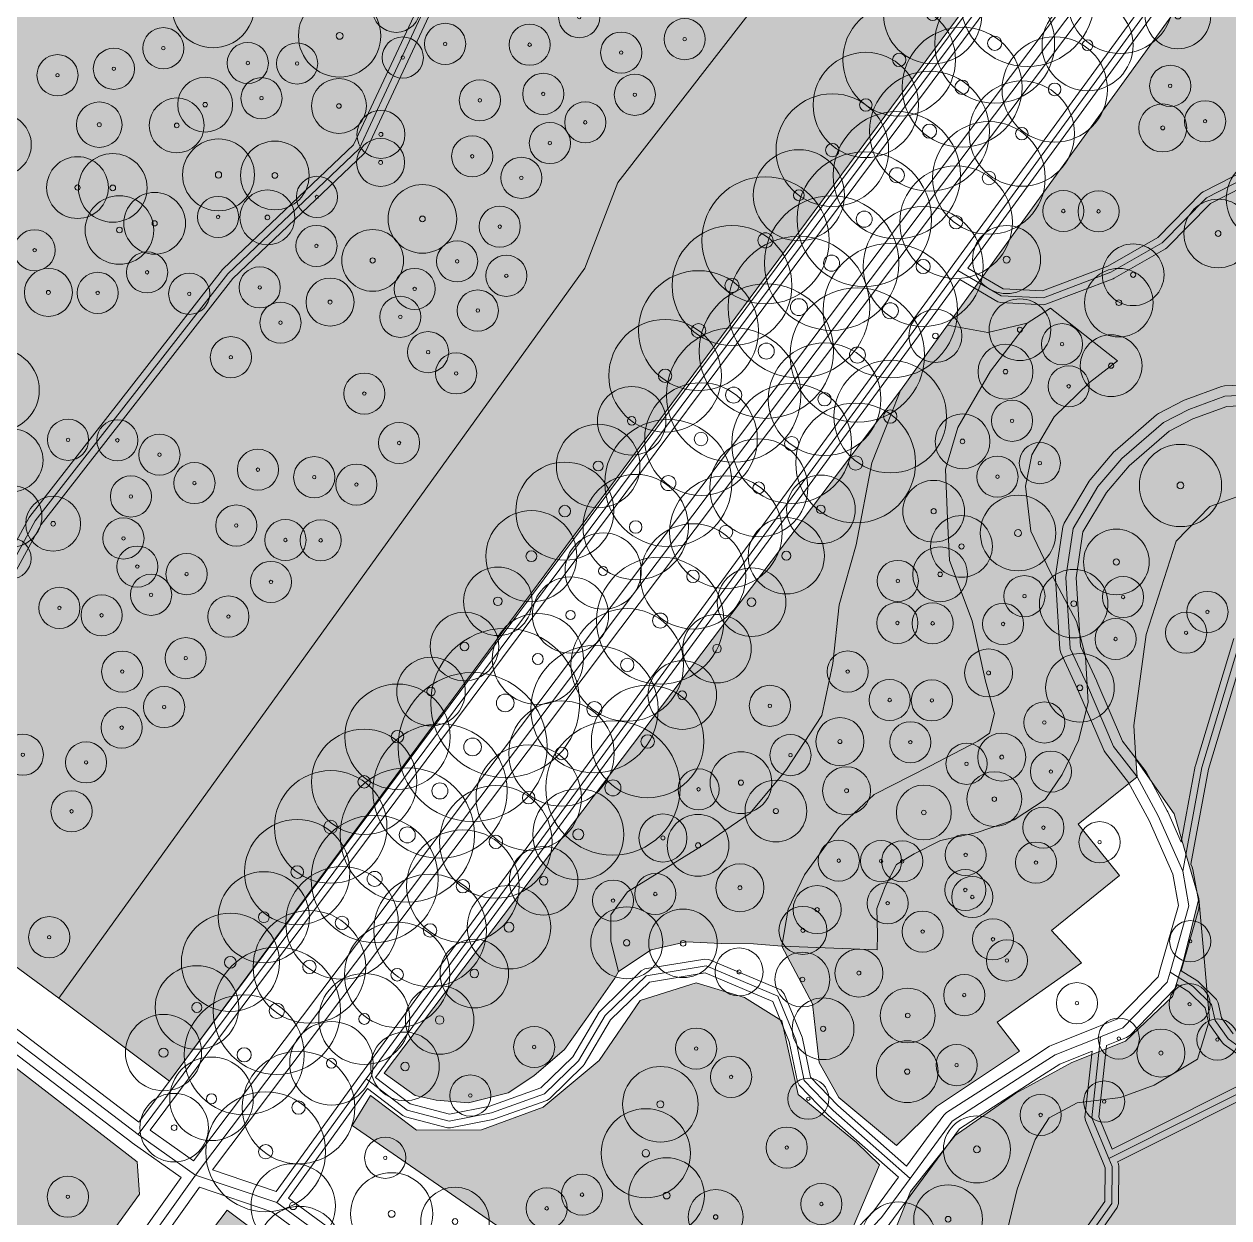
# Model space of a CAD drawing. Header units: metres. Extents: x -6 to 971, y -3 to 1031.
# Drawn here: x 130.7 to 306.4, y 465.8 to 639.9 of the extents above; entities that cross this region are included whole.
import ezdxf

# ---------------------------------------------------------------- set-up
doc = ezdxf.new("R2010")
doc.units = ezdxf.units.M
doc.header["$MEASUREMENT"] = 0
for name, color, linetype, lineweight, true_color in [('TPX_ROADS_AXES', 7, 'CONTINUOUS', 0, 0x323232), ('TPX_ROADS_CONTOURS', 7, 'CONTINUOUS', 0, 0x646464), ('TPX_VEGETATION_GREEN_SPACES', 7, 'CONTINUOUS', 0, 0x58ba48), ('TPX_VEGETATION_GREEN_SPACES_HATCH', 7, 'CONTINUOUS', 0, 0x58ba48), ('TPX_VEGETATION_TREES_INDIVIDUAL', 7, 'CONTINUOUS', 0, 0x136734)]:
    doc.layers.add(name, color=color, linetype=linetype, lineweight=lineweight, true_color=true_color)

# ---------------------------------------------------------------- blocks, each defined once
blk = doc.blocks.new('TREETR012_CR098')
at = {"layer": 'TPX_VEGETATION_TREES_INDIVIDUAL'}
for radius in [9.8, 1.17]:
    blk.add_circle((0, 0, 0.04), radius, dxfattribs=at)
blk = doc.blocks.new('TREETR004_CR045')
at = {"layer": 'TPX_VEGETATION_TREES_INDIVIDUAL'}
for radius in [4.5, 0.375]:
    blk.add_circle((0, 0, 0.04), radius, dxfattribs=at)
blk = doc.blocks.new('TREETR012_CR103')
at = {"layer": 'TPX_VEGETATION_TREES_INDIVIDUAL'}
for radius in [10.33, 1.23]:
    blk.add_circle((0, 0, 0.04), radius, dxfattribs=at)
blk = doc.blocks.new('TREETR004_CR050')
at = {"layer": 'TPX_VEGETATION_TREES_INDIVIDUAL'}
for radius in [5, 0.417]:
    blk.add_circle((0, 0, 0.04), radius, dxfattribs=at)
blk = doc.blocks.new('TREETR003_CR040')
at = {"layer": 'TPX_VEGETATION_TREES_INDIVIDUAL'}
for radius in [4, 0.333]:
    blk.add_circle((0, 0, 0.04), radius, dxfattribs=at)
blk = doc.blocks.new('TREETR005_CR050')
at = {"layer": 'TPX_VEGETATION_TREES_INDIVIDUAL'}
for radius in [4.97, 0.5]:
    blk.add_circle((0, 0, 0.04), radius, dxfattribs=at)
blk = doc.blocks.new('TREETR003_CR035')
at = {"layer": 'TPX_VEGETATION_TREES_INDIVIDUAL'}
for radius in [3.5, 0.292]:
    blk.add_circle((0, 0, 0.04), radius, dxfattribs=at)
blk = doc.blocks.new('TREETR005_CR052')
at = {"layer": 'TPX_VEGETATION_TREES_INDIVIDUAL'}
for radius in [5.24, 0.458]:
    blk.add_circle((0, 0, 0.04), radius, dxfattribs=at)
blk = doc.blocks.new('TREETR006_CR050')
at = {"layer": 'TPX_VEGETATION_TREES_INDIVIDUAL'}
for radius in [5, 0.625]:
    blk.add_circle((0, 0, 0.04), radius, dxfattribs=at)
blk = doc.blocks.new('TREETR008_CR066')
at = {"layer": 'TPX_VEGETATION_TREES_INDIVIDUAL'}
for radius in [6.64, 0.792]:
    blk.add_circle((0, 0, 0.04), radius, dxfattribs=at)
blk = doc.blocks.new('TREETR005_CR065')
at = {"layer": 'TPX_VEGETATION_TREES_INDIVIDUAL'}
for radius in [6.5, 0.542]:
    blk.add_circle((0, 0, 0.04), radius, dxfattribs=at)
blk = doc.blocks.new('TREETR004_CR039')
at = {"layer": 'TPX_VEGETATION_TREES_INDIVIDUAL'}
for radius in [3.87, 0.417]:
    blk.add_circle((0, 0, 0.04), radius, dxfattribs=at)
blk = doc.blocks.new('TREETR010_CR082')
at = {"layer": 'TPX_VEGETATION_TREES_INDIVIDUAL'}
for radius in [8.21, 0.978]:
    blk.add_circle((0, 0, 0.04), radius, dxfattribs=at)
blk = doc.blocks.new('TREETR005_CR060')
at = {"layer": 'TPX_VEGETATION_TREES_INDIVIDUAL'}
for radius in [6, 0.5]:
    blk.add_circle((0, 0, 0.04), radius, dxfattribs=at)
blk = doc.blocks.new('TREETR003_CR030')
at = {"layer": 'TPX_VEGETATION_TREES_INDIVIDUAL'}
for radius in [3, 0.25]:
    blk.add_circle((0, 0, 0.04), radius, dxfattribs=at)
blk = doc.blocks.new('TREETR009_CR077')
at = {"layer": 'TPX_VEGETATION_TREES_INDIVIDUAL'}
for radius in [7.68, 0.914]:
    blk.add_circle((0, 0, 0.04), radius, dxfattribs=at)
blk = doc.blocks.new('TREETR005_CR055')
at = {"layer": 'TPX_VEGETATION_TREES_INDIVIDUAL'}
for radius in [5.51, 0.5]:
    blk.add_circle((0, 0, 0.04), radius, dxfattribs=at)
blk = doc.blocks.new('TREETR013_CR109')
at = {"layer": 'TPX_VEGETATION_TREES_INDIVIDUAL'}
for radius in [10.86, 1.29]:
    blk.add_circle((0, 0, 0.04), radius, dxfattribs=at)
blk = doc.blocks.new('TREETR009_CR072')
at = {"layer": 'TPX_VEGETATION_TREES_INDIVIDUAL'}
for radius in [7.15, 0.851]:
    blk.add_circle((0, 0, 0.04), radius, dxfattribs=at)
blk = doc.blocks.new('TREETR003_CR033')
at = {"layer": 'TPX_VEGETATION_TREES_INDIVIDUAL'}
for radius in [3.32, 0.292]:
    blk.add_circle((0, 0, 0.04), radius, dxfattribs=at)
blk = doc.blocks.new('TREETR004_CR046')
at = {"layer": 'TPX_VEGETATION_TREES_INDIVIDUAL'}
for radius in [4.59, 0.417]:
    blk.add_circle((0, 0, 0.04), radius, dxfattribs=at)
blk = doc.blocks.new('TREETR011_CR093')
at = {"layer": 'TPX_VEGETATION_TREES_INDIVIDUAL'}
for radius in [9.27, 1.1]:
    blk.add_circle((0, 0, 0.04), radius, dxfattribs=at)
blk = doc.blocks.new('TREETR005_CR062')
at = {"layer": 'TPX_VEGETATION_TREES_INDIVIDUAL'}
for radius in [6.15, 0.542]:
    blk.add_circle((0, 0, 0.04), radius, dxfattribs=at)
blk = doc.blocks.new('TREETR005_CR048')
at = {"layer": 'TPX_VEGETATION_TREES_INDIVIDUAL'}
for radius in [4.79, 0.458]:
    blk.add_circle((0, 0, 0.04), radius, dxfattribs=at)
blk = doc.blocks.new('TREETR006_CR061')
at = {"layer": 'TPX_VEGETATION_TREES_INDIVIDUAL'}
for radius in [6.07, 0.625]:
    blk.add_circle((0, 0, 0.04), radius, dxfattribs=at)
blk = doc.blocks.new('TREETR007_CR056')
at = {"layer": 'TPX_VEGETATION_TREES_INDIVIDUAL'}
for radius in [5.56, 0.662]:
    blk.add_circle((0, 0, 0.04), radius, dxfattribs=at)
blk = doc.blocks.new('TREETR010_CR087')
at = {"layer": 'TPX_VEGETATION_TREES_INDIVIDUAL'}
for radius in [8.74, 1.04]:
    blk.add_circle((0, 0, 0.04), radius, dxfattribs=at)
blk = doc.blocks.new('TREETR007_CR061')
at = {"layer": 'TPX_VEGETATION_TREES_INDIVIDUAL'}
for radius in [6.09, 0.725]:
    blk.add_circle((0, 0, 0.04), radius, dxfattribs=at)
blk = doc.blocks.new('TREETR005_CR061')
at = {"layer": 'TPX_VEGETATION_TREES_INDIVIDUAL'}
for radius in [6.05, 0.542]:
    blk.add_circle((0, 0, 0.04), radius, dxfattribs=at)
blk = doc.blocks.new('TREETR005_CR049')
at = {"layer": 'TPX_VEGETATION_TREES_INDIVIDUAL'}
for radius in [4.89, 0.5]:
    blk.add_circle((0, 0, 0.04), radius, dxfattribs=at)

msp = doc.modelspace()

# ---------------------------------------------------------------- hatches: boundary and pattern name
at = {"layer": 'TPX_VEGETATION_GREEN_SPACES_HATCH'}
for points in [[(0, 731.89), (0, 597.61), (135.81, 497.83), (212.51, 604.26), (217.35, 616.75), (245.77, 653.41), (261.85, 705.83), (167.84, 776.75), (99.79, 828.12), (77.41, 823.28), (56.33, 821.93), (57.44, 814.46), (62.34, 804.27), (66.81, 793.86), (67.82, 766.17), (65.65, 754.7), (52.18, 743.08), (26.74, 740.25), (0, 731.89)], [(255.17, 504.9), (241.25, 505.42), (245.72, 497.03), (246.67, 488.46), (249.57, 483.33), (257.98, 476.35), (263.81, 482.04), (275.9, 490.12), (272.66, 494.32), (284.94, 502.97), (280.58, 507.72), (290.48, 515.72), (284.45, 523.2), (293.05, 530.12), (292.89, 532.69), (292.59, 537.59), (294.38, 550.86), (298.75, 564.49), (303.68, 569.55), (318.36, 574.78), (331.14, 578.94), (340.59, 582.47), (356.43, 585.35), (363.44, 585.44), (363.44, 597.9), (364.24, 600.13), (367.23, 608.41), (370.12, 618.36), (370.97, 624.31), (371.07, 625.05), (366.28, 625.43), (359.24, 626.51), (354.57, 628.45), (349.79, 639.25), (343.78, 655.27), (343.4, 660.2), (345.03, 665.35), (363.61, 693.54), (384.16, 718.81), (371.66, 728.77), (417.01, 730.39), (402.56, 739.85), (402.13, 743.89), (426.26, 774.64), (407.13, 788.72), (313.81, 662.84), (265.41, 595.98), (271.31, 594.9), (277.03, 596.27), (280.44, 598.44), (290.18, 590.75), (286.09, 587.59), (280.95, 582.58), (277.68, 577.05), (276.8, 572.51), (277.58, 565.93), (280.4, 560), (284.24, 552.77), (285.53, 547.65), (285.91, 540.97), (284.51, 535.42), (282.12, 530.43), (279.63, 526.79), (275.13, 523.83), (269.75, 521.99), (264.38, 520.81), (260.56, 518.86), (257.97, 517.32), (256.38, 514.22), (255.11, 510.89), (255.19, 507.11), (255.17, 504.9)], [(212.51, 604.26), (135.81, 497.83), (151.97, 485.71), (296.5, 680.78), (261.85, 705.83), (245.77, 653.41), (217.35, 616.75), (212.51, 604.26)], [(242.16, 510.81), (241.25, 505.42), (255.17, 504.9), (255.19, 507.11), (255.11, 510.89), (256.38, 514.22), (257.97, 517.32), (260.56, 518.86), (264.38, 520.81), (269.75, 521.99), (275.13, 523.83), (279.63, 526.79), (282.12, 530.43), (284.51, 535.42), (285.91, 540.97), (285.53, 547.65), (284.24, 552.77), (280.4, 560), (277.58, 565.93), (276.8, 572.51), (277.68, 577.05), (280.95, 582.58), (286.09, 587.59), (290.18, 590.75), (280.44, 598.44), (277.03, 596.27), (271.7, 589.24), (266.89, 581.03), (265.13, 574.99), (265.4, 567.73), (265.68, 561.66), (268.98, 552.86), (270.94, 544.07), (272.24, 539.35), (271.53, 536.48), (269.83, 535.33), (262.85, 531.68), (254.69, 527.55), (249.56, 522.71), (244.57, 515.84), (242.16, 510.81)], [(216.33, 510), (216.29, 506.13), (217.44, 501.73), (222.21, 504.89), (227.3, 506.03), (232.38, 505.8), (237.12, 505.76), (241.25, 505.42), (242.16, 510.81), (244.57, 515.84), (249.56, 522.71), (254.69, 527.55), (262.85, 531.68), (269.83, 535.33), (271.53, 536.48), (272.24, 539.35), (270.94, 544.07), (268.98, 552.86), (265.68, 561.66), (265.4, 567.73), (265.13, 574.99), (266.89, 581.03), (271.7, 589.24), (277.03, 596.27), (271.31, 594.9), (265.41, 595.98), (258.56, 586.46), (257.06, 582.64), (254.39, 575.89), (252.08, 563.94), (249.63, 555.19), (248.69, 546.61), (247.1, 539.05), (241.94, 531.17), (236.62, 524.81), (230.32, 520.49), (218.73, 513.35), (216.33, 510)], [(258.56, 586.46), (183.24, 486.89), (187.78, 483.64), (190.83, 482.95), (195.56, 482.56), (201.34, 484.02), (205.09, 486.51), (209.54, 490.35), (213.49, 495.87), (216.91, 500.73), (217.44, 501.73), (216.29, 506.13), (216.33, 510), (218.73, 513.35), (230.32, 520.49), (236.62, 524.81), (241.94, 531.17), (247.1, 539.05), (248.69, 546.61), (249.63, 555.19), (252.08, 563.94), (254.39, 575.89), (257.06, 582.64), (258.56, 586.46)], [(275.64, 441.5), (273.55, 435.62), (274.69, 429.72), (278.56, 427.15), (284.97, 424.73), (296.14, 423.78), (304.02, 421.97), (308.64, 420.92), (305.77, 426.11), (301.72, 430.66), (300.01, 438.12), (300.09, 444.29), (304.04, 453.62), (311.59, 464.03), (315.07, 468.69), (320.64, 474.93), (324.48, 479.69), (327.23, 483.7), (327.91, 487.65), (326.77, 494.05), (324.83, 498.01), (323.32, 501.81), (320.7, 508.89), (317.83, 516.23), (313.81, 521.18), (310.65, 525.43), (310.9, 533.6), (312.68, 538.84), (316.18, 542.67), (316.41, 547.84), (322.53, 555.36), (332.05, 565.42), (344.17, 574.61), (356.14, 579.57), (356.43, 585.35), (340.59, 582.47), (331.14, 578.94), (318.36, 574.78), (303.68, 569.55), (298.75, 564.49), (294.38, 550.86), (292.59, 537.59), (292.89, 532.69), (298.46, 524.72), (302.07, 512.38), (302.68, 505.31), (303.6, 494.67), (301.85, 488.95), (295.54, 485.15), (290.61, 483.33), (284.33, 482.55), (280.25, 480.4), (278.18, 477.22), (275.58, 470), (274.16, 464.1), (276.5, 460.21), (281.57, 458.47), (286.27, 454.38), (286.07, 450.84), (285.16, 445.29), (281.25, 443.31), (275.64, 441.5)], [(254.44, 455.7), (253.15, 444.92), (255.79, 438.32), (260.03, 439.12), (268.21, 426.57), (261.41, 423.77), (268.79, 415.95), (278.86, 405.57), (290.29, 396.86), (302.28, 392.7), (317.67, 389.52), (320.59, 393.54), (321.63, 396.56), (322.51, 400.43), (323.22, 403.46), (314.3, 409.44), (305.41, 419.3), (304.02, 421.97), (296.14, 423.78), (284.97, 424.73), (278.56, 427.15), (274.69, 429.72), (273.55, 435.62), (275.64, 441.5), (281.25, 443.31), (285.16, 445.29), (286.07, 450.84), (286.27, 454.38), (281.57, 458.47), (276.5, 460.21), (274.16, 464.1), (275.58, 470), (278.18, 477.22), (280.25, 480.4), (284.33, 482.55), (290.61, 483.33), (295.54, 485.15), (301.85, 488.95), (303.6, 494.67), (302.68, 505.31), (302.07, 512.38), (299.78, 503.14), (298.21, 498.1), (291.37, 491.58), (283.55, 488.46), (275.37, 483.99), (266.5, 477.83), (259.99, 469.64), (254.44, 455.7)], [(83.39, 469.72), (64.99, 445.25), (106.97, 413.25), (147.6, 469.28), (147.22, 473.99), (109.32, 503.29), (83.39, 469.72)], [(181.26, 483.65), (178.57, 479.25), (235.28, 440.1), (224.83, 428.06), (227.65, 421.63), (228.93, 414.71), (227.51, 407.74), (242.52, 411.67), (257.13, 404.16), (254.69, 400.68), (271.39, 386.22), (264.54, 372.46), (197.62, 283.07), (191.88, 287.32), (179.08, 262.9), (179.73, 260.03), (189.42, 258.6), (199.31, 258.8), (211.99, 258.97), (222.78, 260.48), (306.51, 272.74), (399.86, 286.66), (456.56, 294.35), (489.25, 303.6), (486.76, 308.84), (482.17, 310.42), (441.28, 348.38), (435, 354.22), (410.84, 386.79), (381.26, 363.16), (369.13, 359.02), (356, 358.7), (344.23, 361.16), (331.82, 374.64), (321.28, 383.1), (308.19, 386.9), (283.64, 395.35), (265.95, 410.92), (252.15, 432.62), (248.96, 438.39), (247.64, 455.12), (255.49, 473.54), (252.13, 476.79), (243.64, 483.78), (241.23, 494.51), (235.81, 497.94), (228.76, 500.06), (220.61, 497.5), (214.63, 488.75), (206.46, 481.93), (197.43, 478.65), (187.99, 478.58), (181.26, 483.65)], [(160.36, 466.91), (146.31, 448.4), (156.48, 440.76), (170.53, 459.27), (160.36, 466.91)]]:
    msp.add_hatch(color=256, dxfattribs=at).paths.add_polyline_path(points)

# ---------------------------------------------------------------- linework, layer by layer
at = {"layer": 'TPX_ROADS_AXES', "elevation": 0.03}
for points in [[(427.84, 989.27), (429.9, 974.81), (434.56, 941.96), (436.62, 927.45), (437.93, 918.3), (443.77, 908.51), (448.38, 871.67), (448.76, 862.34), (448.13, 852.67), (444.55, 844.51), (415.94, 804.9), (413.33, 801.5), (408.25, 794.84), (404.85, 790.39), (369.26, 743.13), (362.46, 733.95), (340.03, 703.7), (315.82, 671.04), (266.91, 603.96), (265.82, 602.46), (180.62, 486.07), (167.6, 468.05)], [(147.39, 477.96), (299.06, 681.31), (338.04, 732.19), (340.08, 734.98), (342.69, 738.45), (417.28, 837.8), (420.69, 843.18), (425.02, 852.6), (426.91, 859.9), (428.68, 868.28), (429, 881.02), (423.94, 908.39), (423.28, 913.6), (427.92, 920.3), (426.23, 932.98), (424.43, 946.57), (420.87, 973.43), (419.66, 982.45)], [(54.87, 338.31), (79.91, 368.97), (87.06, 378.8), (100.43, 396.8), (108.23, 407.69), (126.29, 431.96), (138.41, 448.06), (142.8, 453.89), (155.76, 472.04), (308.5, 674.8), (347.73, 728.98), (400.9, 800.31), (434.33, 845.14), (437.41, 852.74), (438.75, 858.86), (439.47, 863.96), (439.18, 871.35), (434.28, 909.65)], [(99.81, 514.21), (118.26, 541.52), (132.38, 567.46), (160.46, 603.47), (179.62, 621.67), (189.59, 643.04), (210.34, 664.81), (236.23, 686.55), (253.74, 715.66)], [(356.17, 609.03), (351.43, 613.3), (338.66, 620.32), (329.95, 622.45), (317.87, 622.05), (303.16, 614.53), (296.69, 607.95), (289.2, 603.67), (279.41, 599.94), (273.24, 600.26), (266.91, 603.96)], [(0, 589.46), (49.07, 552.76), (99.81, 514.21), (147.39, 477.96), (155.76, 472.04), (167.6, 468.05), (221.22, 428.66), (226.44, 420.48), (227.42, 412), (128.79, 280.4)], [(312.75, 585.94), (305.86, 585.6), (300.59, 583.69), (296.89, 581.76), (290.82, 576.51), (287.35, 572.46), (283.72, 566.33), (282.64, 559.19), (283.31, 548.8), (285.8, 543.41), (289.63, 534.52), (293.05, 530.12), (296.15, 524.41), (299.7, 516.35), (300.61, 511.28), (297.87, 501.65), (297.45, 500.18), (290.96, 493.5), (287.74, 492.22), (281.1, 489.55), (277.91, 487.51), (266.09, 479.91), (259.98, 471.55), (255.8, 465.85), (253.49, 463.45)], [(334.87, 586.12), (329.39, 580.11), (318.1, 567.41), (308.1, 549.97), (302.5, 531.49), (299.7, 516.35)], [(259.98, 471.55), (248.71, 481.46), (244.5, 485.83), (243.3, 491.76), (240.68, 498.11), (230.2, 502.55), (221.45, 501.11), (215.49, 495.29), (211.58, 488.68), (206.65, 483.87), (198.93, 481.14), (192.75, 479.91), (186.6, 481.51), (180.62, 486.07)], [(288.93, 474.44), (314.7, 487.37), (312.58, 489.36), (309.03, 489.98), (306.35, 491.9), (304.44, 494.56), (303.9, 496.93), (301.24, 499.56), (297.87, 501.65)], [(287.74, 492.22), (286.43, 480.39), (288.93, 474.44), (289.4, 473.29), (289.35, 467.89), (284.89, 461.53), (283.38, 456.11), (282.08, 451.44)]]:
    msp.add_lwpolyline(points, dxfattribs=at)
at = {"layer": 'TPX_ROADS_CONTOURS', "elevation": 0.03}
for points in [[(158.21, 472.8), (309.7, 673.9), (309.71, 673.92), (348.94, 728.1), (401.51, 798.61), (406.84, 794.64), (404.06, 790.99), (368.46, 743.73), (361.66, 734.55), (339.23, 704.29), (315.02, 671.63), (266.11, 604.55), (265.01, 603.05), (179.82, 486.66), (167.53, 469.66)], [(101.44, 514.85), (119.09, 540.96), (119.14, 541.04), (133.22, 566.91), (161.2, 602.79), (180.31, 620.94), (180.53, 621.25), (190.43, 642.47), (211.02, 664.08), (236.87, 685.78), (237.09, 686.03), (253.76, 713.76), (297.37, 680.71), (147.49, 479.77)], [(149.11, 478.59), (298.99, 679.54), (306.36, 674.46), (155.44, 474.11)], [(287.45, 480.54), (288.6, 490.95), (291.51, 492.11), (292.03, 492.46), (298.53, 499.13), (298.9, 499.77), (298.91, 499.83), (300.62, 498.77), (302.99, 496.42), (303.46, 494.34), (303.62, 493.98), (305.53, 491.32), (305.76, 491.09), (308.44, 489.17), (308.85, 489), (312.11, 488.43), (312.97, 487.62), (289.44, 475.81)], [(256.24, 464.15), (256.88, 464.81), (257.01, 464.97), (261.19, 470.67), (267.14, 478.8), (278.72, 486.25), (281.79, 488.21), (286.5, 490.1), (285.43, 480.5), (285.51, 480), (288, 474.05), (288.4, 473.09), (288.36, 468.21), (284.07, 462.1), (283.92, 461.8), (282.71, 457.43), (273.27, 460.93), (273.14, 460.97), (267, 462.3), (260.84, 463.64), (260.74, 463.65)], [(57, 338.54), (81.07, 368.02), (81.12, 368.09), (88.27, 377.91), (101.64, 395.91), (101.65, 395.93), (108.85, 405.97), (150.75, 374.02), (151.47, 373.82), (152.12, 374.17), (170.88, 396.75), (171.11, 397.49), (170.73, 398.17), (128.07, 431.83), (139.61, 447.15), (144, 452.99), (144.02, 453.02), (156.33, 470.27), (166.9, 466.7), (220.1, 427.62), (224.99, 419.96), (225.87, 412.42), (128.51, 282.53)]]:
    msp.add_lwpolyline(points, close=True, dxfattribs=at)
for points in [[(122.86, 671.8), (144.48, 705.24), (156.2, 717.61), (156.45, 718.06), (161.42, 737.82), (174.06, 773.25), (203.74, 751.1), (252.16, 714.97), (235.46, 687.2), (209.69, 665.58), (209.61, 665.5), (188.87, 643.73), (188.69, 643.47), (178.8, 622.26), (159.77, 604.19), (159.67, 604.08), (131.59, 568.07), (131.5, 567.93), (117.4, 542.04)], [(344.93, 655.1), (353.2, 632), (354.72, 628.05), (355, 627.34), (355.85, 619.88), (356.34, 614.04), (355.32, 611.14), (352.1, 614.04), (351.91, 614.17), (339.14, 621.2), (338.89, 621.3), (330.18, 623.42), (329.91, 623.45), (317.84, 623.05), (317.42, 622.94), (302.71, 615.43), (302.45, 615.24), (296.07, 608.75), (288.77, 604.58), (279.25, 600.95), (273.54, 601.24), (268.37, 604.27), (315.71, 669.19)], [(312.68, 587.43), (305.79, 587.1), (305.35, 587.01), (300.08, 585.1), (299.9, 585.02), (296.19, 583.09), (295.9, 582.9), (289.84, 577.65), (289.68, 577.49), (286.21, 573.43), (286.06, 573.22), (282.43, 567.09), (282.23, 566.55), (281.16, 559.41), (281.15, 559.09), (281.81, 548.7), (281.95, 548.17), (284.43, 542.8), (288.25, 533.92), (288.44, 533.59), (291.79, 529.29), (294.8, 523.75), (298.25, 515.91), (299.08, 511.35), (296.43, 502.06), (296.11, 500.95), (290.1, 494.78), (287.18, 493.61), (280.54, 490.94), (280.29, 490.82), (277.1, 488.77), (265.28, 481.17), (264.88, 480.79), (259.44, 473.36), (249.4, 482.18), (245.42, 486.32), (244.27, 491.96), (244.22, 492.15), (241.61, 498.49), (241.08, 499.03), (230.59, 503.47), (230.03, 503.54), (221.29, 502.09), (220.75, 501.82), (214.79, 496.01), (214.63, 495.8), (210.79, 489.3), (206.11, 484.74), (198.66, 482.11), (192.78, 480.94), (187.05, 482.43), (182.01, 486.27), (266.62, 601.87), (267.19, 602.64), (272.74, 599.39), (273.19, 599.26), (279.36, 598.94), (279.76, 599.01), (289.55, 602.74), (289.69, 602.8), (297.18, 607.08), (297.4, 607.25), (303.76, 613.72), (318.13, 621.06)], [(307.14, 550.26), (301.55, 531.78), (301.52, 531.67), (299.47, 520.6), (297.52, 525.02), (297.46, 525.13), (294.37, 530.83), (294.23, 531.04), (290.93, 535.29), (287.17, 544), (287.16, 544.04), (284.79, 549.17), (284.15, 559.12), (285.16, 565.82), (288.57, 571.58), (291.89, 575.45), (297.73, 580.51), (301.19, 582.31), (306.16, 584.11), (312.74, 584.43)], [(307.06, 492.62), (305.37, 494.98), (304.88, 497.15), (304.61, 497.64), (301.94, 500.27), (301.77, 500.41), (299.48, 501.83), (302.06, 510.87), (302.09, 511.55), (301.17, 516.62), (301.07, 516.96), (300.9, 517.35), (303.48, 531.25), (309.02, 549.57)], [(98.9, 513.02), (146.48, 476.77), (146.53, 476.74), (153.66, 471.69), (141.59, 454.78)], [(222.11, 429.87), (169.29, 468.67), (180.83, 484.65), (185.99, 480.72), (186.35, 480.54), (192.5, 478.94), (192.94, 478.93), (199.12, 480.16), (199.26, 480.2), (206.98, 482.93), (207.35, 483.15), (212.28, 487.96), (212.44, 488.17), (216.28, 494.67), (221.93, 500.17), (230.07, 501.52), (239.92, 497.35), (242.33, 491.47), (243.52, 485.63), (243.78, 485.14), (247.99, 480.77), (248.05, 480.71), (258.25, 471.74), (254.65, 466.82), (252.41, 464.49)], [(285.81, 461.09), (290.17, 467.32), (290.35, 467.88), (290.4, 473.28), (290.33, 473.67), (290.21, 473.96), (315.15, 486.47)]]:
    msp.add_lwpolyline(points, dxfattribs=at)
at = {"layer": 'TPX_VEGETATION_GREEN_SPACES', "elevation": 0}
for points in [[(0, 731.89), (0, 597.61), (135.81, 497.83), (212.51, 604.26), (217.35, 616.75), (245.77, 653.41), (261.85, 705.83), (167.84, 776.75), (99.79, 828.12), (77.41, 823.28), (56.33, 821.93), (57.44, 814.46), (62.34, 804.27), (66.81, 793.86), (67.82, 766.17), (65.65, 754.7), (52.18, 743.08), (26.74, 740.25)], [(212.51, 604.26), (135.81, 497.83), (151.97, 485.71), (296.5, 680.78), (261.85, 705.83), (245.77, 653.41), (217.35, 616.75)], [(242.16, 510.81), (241.25, 505.42), (255.17, 504.9), (255.19, 507.11), (255.11, 510.89), (256.38, 514.22), (257.97, 517.32), (260.56, 518.86), (264.38, 520.81), (269.75, 521.99), (275.13, 523.83), (279.63, 526.79), (282.12, 530.43), (284.51, 535.42), (285.91, 540.97), (285.53, 547.65), (284.24, 552.77), (280.4, 560), (277.58, 565.93), (276.8, 572.51), (277.68, 577.05), (280.95, 582.58), (286.09, 587.59), (290.18, 590.75), (280.44, 598.44), (277.03, 596.27), (271.7, 589.24), (266.89, 581.03), (265.13, 574.99), (265.4, 567.73), (265.68, 561.66), (268.98, 552.86), (270.94, 544.07), (272.24, 539.35), (271.53, 536.48), (269.83, 535.33), (262.85, 531.68), (254.69, 527.55), (249.56, 522.71), (244.57, 515.84)], [(216.33, 510), (216.29, 506.13), (217.44, 501.73), (222.21, 504.89), (227.3, 506.03), (232.38, 505.8), (237.12, 505.76), (241.25, 505.42), (242.16, 510.81), (244.57, 515.84), (249.56, 522.71), (254.69, 527.55), (262.85, 531.68), (269.83, 535.33), (271.53, 536.48), (272.24, 539.35), (270.94, 544.07), (268.98, 552.86), (265.68, 561.66), (265.4, 567.73), (265.13, 574.99), (266.89, 581.03), (271.7, 589.24), (277.03, 596.27), (271.31, 594.9), (265.41, 595.98), (258.56, 586.46), (257.06, 582.64), (254.39, 575.89), (252.08, 563.94), (249.63, 555.19), (248.69, 546.61), (247.1, 539.05), (241.94, 531.17), (236.62, 524.81), (230.32, 520.49), (218.73, 513.35)], [(258.56, 586.46), (183.24, 486.89), (187.78, 483.64), (190.83, 482.95), (195.56, 482.56), (201.34, 484.02), (205.09, 486.51), (209.54, 490.35), (213.49, 495.87), (216.91, 500.73), (217.44, 501.73), (216.29, 506.13), (216.33, 510), (218.73, 513.35), (230.32, 520.49), (236.62, 524.81), (241.94, 531.17), (247.1, 539.05), (248.69, 546.61), (249.63, 555.19), (252.08, 563.94), (254.39, 575.89), (257.06, 582.64)], [(83.39, 469.72), (64.99, 445.25), (106.97, 413.25), (147.6, 469.28), (147.22, 473.99), (109.32, 503.29)], [(160.36, 466.91), (146.31, 448.4), (156.48, 440.76), (170.53, 459.27)]]:
    msp.add_lwpolyline(points, close=True, dxfattribs=at)
for points in [[(313.81, 662.84), (265.41, 595.98), (271.31, 594.9), (277.03, 596.27), (280.44, 598.44), (290.18, 590.75), (286.09, 587.59), (280.95, 582.58), (277.68, 577.05), (276.8, 572.51), (277.58, 565.93), (280.4, 560), (284.24, 552.77), (285.53, 547.65), (285.91, 540.97), (284.51, 535.42), (282.12, 530.43), (279.63, 526.79), (275.13, 523.83), (269.75, 521.99), (264.38, 520.81), (260.56, 518.86), (257.97, 517.32), (256.38, 514.22), (255.11, 510.89), (255.19, 507.11), (255.17, 504.9), (241.25, 505.42), (245.72, 497.03), (246.67, 488.46), (249.57, 483.33), (257.98, 476.35), (263.81, 482.04), (275.9, 490.12), (272.66, 494.32), (284.94, 502.97), (280.58, 507.72), (290.48, 515.72), (284.45, 523.2), (293.05, 530.12), (292.89, 532.69), (292.59, 537.59), (294.38, 550.86), (298.75, 564.49), (303.68, 569.55), (318.36, 574.78)], [(318.36, 574.78), (303.68, 569.55), (298.75, 564.49), (294.38, 550.86), (292.59, 537.59), (292.89, 532.69), (298.46, 524.72), (302.07, 512.38), (302.68, 505.31), (303.6, 494.67), (301.85, 488.95), (295.54, 485.15), (290.61, 483.33), (284.33, 482.55), (280.25, 480.4), (278.18, 477.22), (275.58, 470), (274.16, 464.1)], [(274.16, 464.1), (275.58, 470), (278.18, 477.22), (280.25, 480.4), (284.33, 482.55), (290.61, 483.33), (295.54, 485.15), (301.85, 488.95), (303.6, 494.67), (302.68, 505.31), (302.07, 512.38), (299.78, 503.14), (298.21, 498.1), (291.37, 491.58), (283.55, 488.46), (275.37, 483.99), (266.5, 477.83), (259.99, 469.64), (254.44, 455.7)], [(247.64, 455.12), (255.49, 473.54), (252.13, 476.79), (243.64, 483.78), (241.23, 494.51), (235.81, 497.94), (228.76, 500.06), (220.61, 497.5), (214.63, 488.75), (206.46, 481.93), (197.43, 478.65), (187.99, 478.58), (181.26, 483.65), (178.57, 479.25), (235.28, 440.1)]]:
    msp.add_lwpolyline(points, dxfattribs=at)

# ---------------------------------------------------------------- block references
at = {"layer": 'TPX_VEGETATION_TREES_INDIVIDUAL'}
for name, p in [('TREETR012_CR098', (277.05, 643.49, 0.04)), ('TREETR009_CR077', (290.62, 643.25, 0.04)), ('TREETR005_CR060', (158.31, 642.41, 0.04)), ('TREETR009_CR072', (263.24, 641.23, 0.04)), ('TREETR003_CR035', (185.01, 642.16, 0.04)), ('TREETR010_CR087', (272.29, 637.07, 0.04)), ('TREETR005_CR048', (299.01, 641.07, 0.04)), ('TREETR005_CR060', (176.76, 638.15, 0.04)), ('TREETR003_CR030', (211.7, 640.88, 0.04)), ('TREETR008_CR066', (285.83, 636.79, 0.04)), ('TREETR010_CR082', (258.36, 634.65, 0.04)), ('TREETR003_CR030', (192.15, 636.98, 0.04)), ('TREETR003_CR030', (204.47, 636.86, 0.04)), ('TREETR003_CR030', (227.08, 637.67, 0.04)), ('TREETR003_CR030', (151.06, 636.35, 0.04)), ('TREETR003_CR030', (185.97, 634.99, 0.04)), ('TREETR003_CR030', (217.82, 635.71, 0.04)), ('TREETR010_CR087', (267.53, 630.66, 0.04)), ('TREETR009_CR077', (281.04, 630.34, 0.04)), ('TREETR003_CR030', (143.84, 633.35, 0.04)), ('TREETR003_CR030', (163.37, 634.19, 0.04)), ('TREETR003_CR030', (170.56, 634.12, 0.04)), ('TREETR003_CR030', (135.62, 632.41, 0.04)), ('TREETR009_CR077', (253.49, 628.07, 0.04)), ('TREETR003_CR030', (206.46, 629.69, 0.04)), ('TREETR003_CR030', (219.81, 629.56, 0.04)), ('TREETR010_CR087', (262.78, 624.25, 0.04)), ('TREETR003_CR030', (297.88, 630.86, 0.04)), ('TREETR003_CR040', (157.15, 628.12, 0.04)), ('TREETR003_CR030', (165.37, 629.06, 0.04)), ('TREETR003_CR040', (176.66, 627.93, 0.04)), ('TREETR003_CR030', (197.21, 628.75, 0.04)), ('TREETR009_CR077', (276.24, 623.89, 0.04)), ('TREETR003_CR040', (153.01, 625.09, 0.04)), ('TREETR010_CR082', (248.61, 621.49, 0.04)), ('TREETR003_CR033', (141.71, 625.2, 0.04)), ('TREETR003_CR035', (182.78, 623.78, 0.04)), ('TREETR003_CR030', (212.58, 625.54, 0.04)), ('TREETR003_CR035', (296.8, 624.73, 0.04)), ('TREETR003_CR030', (302.97, 625.7, 0.04)), ('TREETR004_CR045', (127.3, 622.27, 0.04)), ('TREETR003_CR030', (207.42, 622.52, 0.04)), ('TREETR011_CR093', (258.02, 617.83, 0.04)), ('TREETR010_CR082', (271.45, 617.43, 0.04)), ('TREETR005_CR052', (159.1, 617.88, 0.04)), ('TREETR004_CR050', (167.32, 617.8, 0.04)), ('TREETR003_CR035', (182.74, 619.69, 0.04)), ('TREETR003_CR030', (196.1, 620.59, 0.04)), ('TREETR004_CR045', (138.54, 616.03, 0.04)), ('TREETR004_CR050', (143.68, 615.98, 0.04)), ('TREETR003_CR030', (203.26, 617.45, 0.04)), ('TREETR008_CR066', (243.73, 614.91, 0.04)), ('TREETR012_CR098', (253.26, 611.42, 0.04)), ('TREETR005_CR061', (312.1, 614.37, 0.04)), ('TREETR010_CR082', (266.65, 610.98, 0.04)), ('TREETR003_CR030', (173.45, 614.67, 0.04)), ('TREETR011_CR093', (238.86, 608.33, 0.04)), ('TREETR004_CR045', (149.79, 610.81, 0.04)), ('TREETR003_CR040', (166.23, 611.68, 0.04)), ('TREETR004_CR050', (188.83, 611.46, 0.04)), ('TREETR003_CR030', (282.3, 612.61, 0.04)), ('TREETR003_CR030', (287.44, 612.56, 0.04)), ('TREETR004_CR050', (144.65, 609.84, 0.04)), ('TREETR003_CR030', (159.04, 611.75, 0.04)), ('TREETR003_CR030', (200.11, 610.33, 0.04)), ('TREETR012_CR098', (248.5, 605.01, 0.04)), ('TREETR010_CR087', (261.86, 604.52, 0.04)), ('TREETR004_CR050', (304.87, 609.33, 0.04)), ('TREETR003_CR030', (132.29, 606.89, 0.04)), ('TREETR003_CR030', (173.38, 607.52, 0.04)), ('TREETR004_CR045', (181.58, 605.4, 0.04)), ('TREETR010_CR087', (233.98, 601.75, 0.04)), ('TREETR005_CR050', (274.02, 605.53, 0.04)), ('TREETR003_CR030', (193.9, 605.28, 0.04)), ('TREETR012_CR103', (243.74, 598.6, 0.04)), ('TREETR003_CR030', (148.69, 603.67, 0.04)), ('TREETR003_CR030', (201.07, 603.17, 0.04)), ('TREETR012_CR098', (257.07, 598.07, 0.04)), ('TREETR004_CR045', (292.48, 603.31, 0.04)), ('TREETR003_CR030', (165.11, 601.47, 0.04)), ('TREETR003_CR035', (134.29, 600.74, 0.04)), ('TREETR003_CR030', (141.48, 600.67, 0.04)), ('TREETR003_CR030', (154.83, 600.54, 0.04)), ('TREETR003_CR035', (175.36, 599.33, 0.04)), ('TREETR003_CR030', (187.7, 601.25, 0.04)), ('TREETR010_CR087', (229.1, 595.17, 0.04)), ('TREETR004_CR050', (290.39, 599.25, 0.04)), ('TREETR003_CR030', (196.91, 598.1, 0.04)), ('TREETR012_CR098', (238.98, 592.18, 0.04)), ('TREETR012_CR098', (252.27, 591.61, 0.04)), ('TREETR003_CR030', (168.14, 596.33, 0.04)), ('TREETR003_CR030', (185.61, 597.18, 0.04)), ('TREETR004_CR045', (275.97, 595.3, 0.04)), ('TREETR004_CR039', (263.64, 594.39, 0.04)), ('TREETR010_CR082', (224.23, 588.59, 0.04)), ('TREETR003_CR030', (282.11, 593.19, 0.04)), ('TREETR003_CR030', (160.9, 591.29, 0.04)), ('TREETR003_CR030', (189.67, 592.03, 0.04)), ('TREETR012_CR098', (234.22, 585.77, 0.04)), ('TREETR004_CR045', (289.27, 590.06, 0.04)), ('TREETR005_CR060', (126.96, 586.5, 0.04)), ('TREETR010_CR082', (247.48, 585.16, 0.04)), ('TREETR003_CR040', (273.86, 589.18, 0.04)), ('TREETR003_CR030', (193.75, 588.93, 0.04)), ('TREETR010_CR082', (257.06, 582.64, 0.04)), ('TREETR003_CR030', (180.36, 585.99, 0.04)), ('TREETR003_CR030', (283.08, 587.05, 0.04)), ('TREETR006_CR050', (219.35, 582.01, 0.04)), ('TREETR010_CR082', (229.46, 579.36, 0.04)), ('TREETR010_CR087', (242.68, 578.7, 0.04)), ('TREETR010_CR087', (252.01, 575.87, 0.04)), ('TREETR003_CR030', (274.82, 582.02, 0.04)), ('TREETR003_CR030', (137.16, 579.25, 0.04)), ('TREETR003_CR030', (144.35, 579.18, 0.04)), ('TREETR003_CR030', (185.43, 578.79, 0.04)), ('TREETR011_CR093', (224.7, 572.94, 0.04)), ('TREETR003_CR040', (267.6, 579.02, 0.04)), ('TREETR004_CR046', (128.92, 576.26, 0.04)), ('TREETR003_CR030', (150.49, 577.08, 0.04)), ('TREETR007_CR061', (214.47, 575.43, 0.04)), ('TREETR009_CR072', (237.89, 572.25, 0.04)), ('TREETR003_CR030', (278.87, 575.85, 0.04)), ('TREETR005_CR060', (299.38, 572.59, 0.04)), ('TREETR003_CR030', (164.85, 574.9, 0.04)), ('TREETR003_CR030', (173.06, 573.8, 0.04)), ('TREETR003_CR030', (272.69, 573.87, 0.04)), ('TREETR003_CR030', (155.59, 572.94, 0.04)), ('TREETR003_CR030', (179.21, 572.72, 0.04)), ('TREETR009_CR072', (209.6, 568.85, 0.04)), ('TREETR003_CR030', (146.33, 570.99, 0.04)), ('TREETR009_CR077', (219.94, 566.53, 0.04)), ('TREETR010_CR082', (233.1, 565.8, 0.04)), ('TREETR006_CR050', (246.95, 569.11, 0.04)), ('TREETR004_CR045', (263.39, 568.84, 0.04)), ('TREETR004_CR045', (128.84, 568.09, 0.04)), ('TREETR003_CR040', (134.99, 567.01, 0.04)), ('TREETR005_CR055', (275.69, 565.66, 0.04)), ('TREETR003_CR030', (161.69, 566.75, 0.04)), ('TREETR003_CR030', (145.24, 564.87, 0.04)), ('TREETR003_CR030', (168.86, 564.64, 0.04)), ('TREETR003_CR030', (174, 564.59, 0.04)), ('TREETR008_CR066', (204.72, 562.28, 0.04)), ('TREETR007_CR056', (241.9, 562.34, 0.04)), ('TREETR004_CR045', (267.45, 563.7, 0.04)), ('TREETR009_CR077', (228.3, 559.34, 0.04)), ('TREETR005_CR048', (290.03, 561.44, 0.04)), ('TREETR003_CR030', (128.78, 561.96, 0.04)), ('TREETR007_CR056', (215.19, 560.12, 0.04)), ('TREETR003_CR030', (147.26, 560.76, 0.04)), ('TREETR003_CR030', (154.44, 559.67, 0.04)), ('TREETR003_CR040', (264.33, 559.64, 0.04)), ('TREETR003_CR030', (166.75, 558.53, 0.04)), ('TREETR006_CR050', (199.84, 555.7, 0.04)), ('TREETR011_CR093', (223.51, 552.89, 0.04)), ('TREETR006_CR050', (236.84, 555.57, 0.04)), ('TREETR003_CR030', (258.16, 558.67, 0.04)), ('TREETR003_CR030', (149.27, 556.65, 0.04)), ('TREETR007_CR056', (210.43, 553.7, 0.04)), ('TREETR003_CR030', (276.63, 556.45, 0.04)), ('TREETR004_CR050', (283.81, 555.36, 0.04)), ('TREETR003_CR030', (291.01, 556.32, 0.04)), ('TREETR003_CR030', (135.9, 554.74, 0.04)), ('TREETR003_CR030', (303.31, 554.15, 0.04)), ('TREETR003_CR030', (142.05, 553.66, 0.04)), ('TREETR003_CR030', (160.54, 553.48, 0.04)), ('TREETR003_CR030', (258.1, 552.54, 0.04)), ('TREETR003_CR030', (263.24, 552.49, 0.04)), ('TREETR003_CR030', (273.51, 552.4, 0.04)), ('TREETR006_CR050', (194.97, 549.12, 0.04)), ('TREETR008_CR066', (205.67, 547.29, 0.04)), ('TREETR010_CR082', (218.71, 546.43, 0.04)), ('TREETR006_CR050', (231.79, 548.8, 0.04)), ('TREETR003_CR030', (300.2, 551.12, 0.04)), ('TREETR013_CR109', (200.91, 540.88, 0.04)), ('TREETR003_CR030', (289.92, 550.2, 0.04)), ('TREETR003_CR030', (154.32, 547.41, 0.04)), ('TREETR003_CR030', (145.06, 545.45, 0.04)), ('TREETR011_CR093', (213.92, 539.98, 0.04)), ('TREETR003_CR030', (250.85, 545.46, 0.04)), ('TREETR003_CR035', (271.39, 545.26, 0.04)), ('TREETR006_CR050', (190.09, 542.54, 0.04)), ('TREETR006_CR050', (226.73, 542.03, 0.04)), ('TREETR004_CR050', (284.72, 543.09, 0.04)), ('TREETR013_CR109', (196.15, 534.46, 0.04)), ('TREETR003_CR030', (151.17, 540.28, 0.04)), ('TREETR009_CR077', (185.21, 535.96, 0.04)), ('TREETR010_CR082', (221.68, 535.26, 0.04)), ('TREETR003_CR030', (239.5, 540.46, 0.04)), ('TREETR003_CR030', (256.97, 541.31, 0.04)), ('TREETR003_CR030', (263.13, 541.25, 0.04)), ('TREETR009_CR077', (209.13, 533.52, 0.04)), ('TREETR003_CR030', (144.98, 537.28, 0.04)), ('TREETR003_CR030', (279.53, 538.03, 0.04)), ('TREETR012_CR098', (191.39, 528.05, 0.04)), ('TREETR012_CR098', (216.62, 528.49, 0.04)), ('TREETR003_CR035', (249.72, 535.25, 0.04)), ('TREETR003_CR030', (259.99, 535.15, 0.04)), ('TREETR003_CR030', (130.56, 533.33, 0.04)), ('TREETR009_CR077', (180.34, 529.38, 0.04)), ('TREETR003_CR030', (242.51, 533.27, 0.04)), ('TREETR003_CR035', (273.32, 532.98, 0.04)), ('TREETR003_CR030', (139.79, 532.21, 0.04)), ('TREETR009_CR077', (204.33, 527.07, 0.04)), ('TREETR003_CR030', (268.18, 532.01, 0.04)), ('TREETR004_CR045', (235.28, 529.26, 0.04)), ('TREETR003_CR030', (280.49, 530.87, 0.04)), ('TREETR010_CR082', (175.46, 522.8, 0.04)), ('TREETR012_CR098', (186.63, 521.64, 0.04)), ('TREETR003_CR030', (229.11, 528.29, 0.04)), ('TREETR003_CR035', (250.68, 528.09, 0.04)), ('TREETR003_CR040', (272.24, 526.86, 0.04)), ('TREETR004_CR045', (240.38, 525.12, 0.04)), ('TREETR003_CR040', (261.95, 524.91, 0.04)), ('TREETR003_CR030', (137.67, 525.08, 0.04)), ('TREETR010_CR082', (199.54, 520.62, 0.04)), ('TREETR008_CR066', (211.57, 521.72, 0.04)), ('TREETR003_CR030', (279.39, 522.7, 0.04)), ('TREETR009_CR077', (170.58, 516.22, 0.04)), ('TREETR011_CR093', (181.87, 515.22, 0.04)), ('TREETR003_CR035', (223.91, 521.19, 0.04)), ('TREETR004_CR045', (229.03, 520.12, 0.04)), ('TREETR003_CR030', (287.58, 520.58, 0.04)), ('TREETR010_CR082', (194.74, 514.16, 0.04)), ('TREETR003_CR030', (249.55, 517.88, 0.04)), ('TREETR003_CR030', (255.72, 517.82, 0.04)), ('TREETR003_CR030', (258.8, 517.79, 0.04)), ('TREETR003_CR030', (268.05, 518.72, 0.04)), ('TREETR003_CR030', (278.31, 517.6, 0.04)), ('TREETR006_CR050', (206.52, 514.95, 0.04)), ('TREETR010_CR082', (177.11, 508.81, 0.04)), ('TREETR003_CR035', (235.14, 513.93, 0.04)), ('TREETR003_CR030', (268, 513.61, 0.04)), ('TREETR008_CR066', (165.71, 509.64, 0.04)), ('TREETR010_CR082', (189.95, 507.71, 0.04)), ('TREETR003_CR030', (216.63, 512.06, 0.04)), ('TREETR003_CR030', (222.8, 513.02, 0.04)), ('TREETR003_CR030', (269.02, 512.58, 0.04)), ('TREETR007_CR061', (201.46, 508.18, 0.04)), ('TREETR003_CR035', (246.4, 510.75, 0.04)), ('TREETR003_CR030', (256.68, 511.68, 0.04)), ('TREETR003_CR030', (134.41, 506.72, 0.04)), ('TREETR009_CR072', (160.83, 503.06, 0.04)), ('TREETR010_CR082', (172.36, 502.4, 0.04)), ('TREETR005_CR052', (218.63, 505.91, 0.04)), ('TREETR004_CR050', (226.84, 505.83, 0.04)), ('TREETR003_CR035', (244.32, 507.71, 0.04)), ('TREETR003_CR030', (261.78, 507.54, 0.04)), ('TREETR009_CR077', (185.16, 501.25, 0.04)), ('TREETR003_CR030', (272.04, 506.42, 0.04)), ('TREETR003_CR030', (300.8, 506.14, 0.04)), ('TREETR006_CR050', (196.41, 501.42, 0.04)), ('TREETR003_CR030', (274.07, 503.33, 0.04)), ('TREETR011_CR093', (167.6, 495.99, 0.04)), ('TREETR003_CR035', (235.02, 501.66, 0.04)), ('TREETR003_CR040', (244.25, 500.55, 0.04)), ('TREETR003_CR035', (252.48, 501.5, 0.04)), ('TREETR007_CR061', (155.95, 496.48, 0.04)), ('TREETR008_CR066', (180.36, 494.8, 0.04)), ('TREETR003_CR030', (267.85, 498.28, 0.04)), ('TREETR006_CR050', (191.35, 494.65, 0.04)), ('TREETR003_CR040', (259.61, 495.3, 0.04)), ('TREETR003_CR030', (284.28, 497.1, 0.04)), ('TREETR003_CR030', (300.71, 496.95, 0.04)), ('TREETR010_CR087', (162.84, 489.57, 0.04)), ('TREETR004_CR045', (247.27, 493.37, 0.04)), ('TREETR007_CR056', (151.08, 489.9, 0.04)), ('TREETR007_CR061', (175.57, 488.34, 0.04)), ('TREETR003_CR030', (205.13, 490.71, 0.04)), ('TREETR003_CR030', (290.39, 491.94, 0.04)), ('TREETR003_CR030', (304.77, 491.8, 0.04)), ('TREETR006_CR050', (186.3, 487.88, 0.04)), ('TREETR003_CR030', (228.75, 490.48, 0.04)), ('TREETR003_CR035', (296.53, 489.83, 0.04)), ('TREETR004_CR045', (259.53, 487.12, 0.04)), ('TREETR003_CR030', (266.73, 488.07, 0.04)), ('TREETR007_CR061', (158.08, 483.16, 0.04)), ('TREETR010_CR082', (170.77, 481.89, 0.04)), ('TREETR003_CR030', (233.85, 486.35, 0.04)), ('TREETR005_CR055', (223.54, 482.36, 0.04)), ('TREETR003_CR030', (195.82, 483.64, 0.04)), ('TREETR003_CR030', (245.11, 483.17, 0.04)), ('TREETR003_CR030', (288.25, 482.76, 0.04)), ('TREETR004_CR050', (152.63, 478.95, 0.04)), ('TREETR010_CR087', (165.98, 475.44, 0.04)), ('TREETR003_CR030', (278.99, 480.8, 0.04)), ('TREETR005_CR065', (221.41, 475.22, 0.04)), ('TREETR005_CR049', (269.69, 475.78, 0.04)), ('TREETR003_CR030', (241.96, 476.05, 0.04)), ('TREETR003_CR030', (183.41, 474.56, 0.04)), ('TREETR005_CR055', (224.44, 469.06, 0.04)), ('TREETR005_CR062', (169.99, 467.54, 0.04)), ('TREETR003_CR030', (137.13, 468.88, 0.04)), ('TREETR005_CR060', (184.35, 466.38, 0.04)), ('TREETR003_CR030', (212.11, 469.18, 0.04)), ('TREETR004_CR050', (193.59, 465.27, 0.04)), ('TREETR003_CR030', (206.96, 467.19, 0.04)), ('TREETR003_CR040', (231.6, 465.93, 0.04)), ('TREETR003_CR030', (247.02, 467.82, 0.04)), ('TREETR004_CR050', (265.49, 465.6, 0.04)), ('TREETR006_CR061', (170.95, 461.4, 0.04)), ('TREETR005_CR055', (258.27, 462.61, 0.04))]:
    msp.add_blockref(name, p, dxfattribs=at)

doc.saveas('drawing.dxf')
